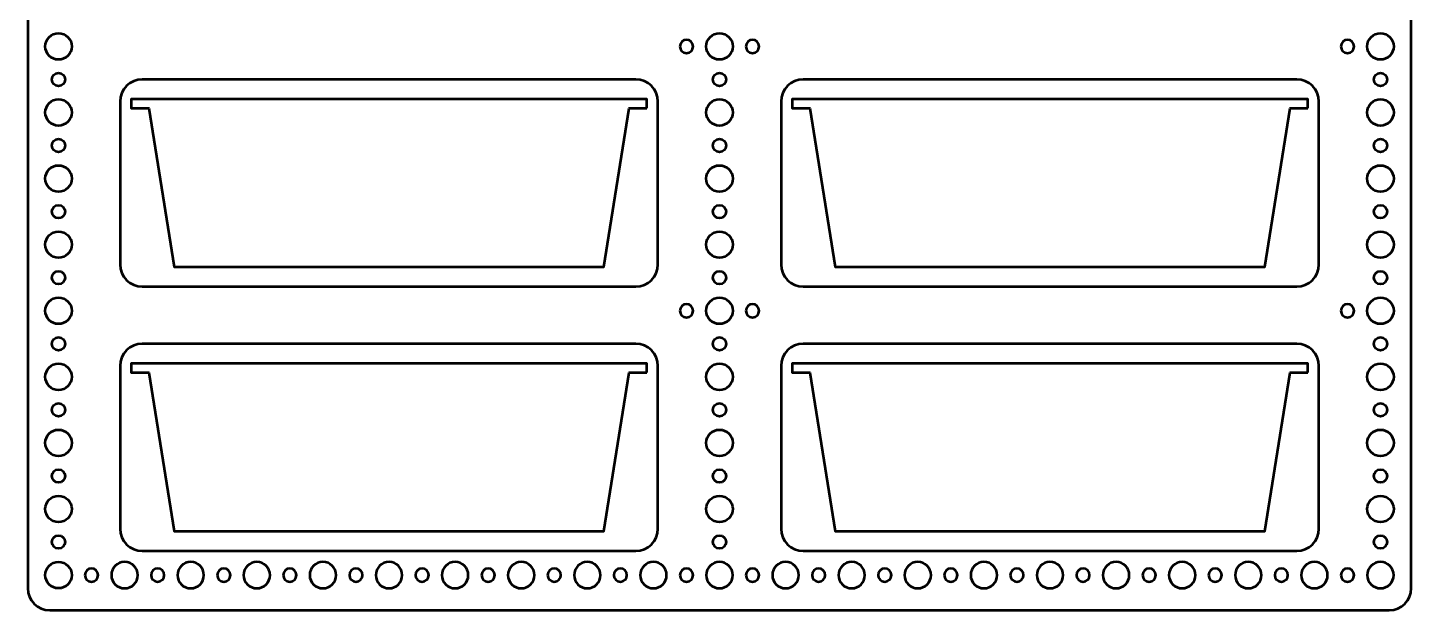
# Model space of a CAD drawing. Header units: centimetres. Extents: x -58 to 58, y -46 to 58.
# Drawn here: x -23.2 to 8.2, y -45.7 to -32.48 of the extents above; entities that cross this region are included whole.
import ezdxf

# ---------------------------------------------------------------- set-up
doc = ezdxf.new("R2010")
doc.units = ezdxf.units.CM
doc.header["$MEASUREMENT"] = 0
doc.layers.add('Layer 1', color=7, linetype='Continuous')

msp = doc.modelspace()

# ---------------------------------------------------------------- linework, layer by layer
at = {"layer": 'Layer 1', "lineweight": 53}
for centre, major_axis in [((-22.49999, -32.90001), (0, 0.30001)), ((-7.49999, -32.90001), (0, 0.30001)), ((7.50001, -32.90001), (0, 0.30001)), ((-22.5, -33.65), (0, 0.15)), ((-7.5, -33.65), (0, 0.15)), ((7.5, -33.65), (0, 0.15)), ((-22.49999, -34.40001), (0, 0.30001)), ((-7.49999, -34.40001), (0, 0.30001)), ((7.50001, -34.40001), (0, 0.30001)), ((-22.5, -35.15), (0, 0.15)), ((-7.5, -35.15), (0, 0.15)), ((7.5, -35.15), (0, 0.15)), ((-22.49999, -35.90001), (0, 0.30001)), ((-7.49999, -35.90001), (0, 0.30001)), ((7.50001, -35.90001), (0, 0.30001)), ((-22.5, -36.65), (0, 0.15)), ((-7.5, -36.65), (0, 0.15)), ((7.5, -36.65), (0, 0.15)), ((-22.49999, -37.40001), (0, 0.30001)), ((-7.49999, -37.40001), (0, 0.30001)), ((7.50001, -37.40001), (0, 0.30001)), ((-22.5, -38.15), (0, 0.15)), ((-7.5, -38.15), (0, 0.15)), ((7.5, -38.15), (0, 0.15)), ((-22.49999, -38.90001), (0, 0.30001)), ((-7.49999, -38.90001), (0, 0.30001)), ((7.50001, -38.90001), (0, 0.30001)), ((-22.5, -39.65), (0, 0.15)), ((-7.5, -39.65), (0, 0.15)), ((7.5, -39.65), (0, 0.15)), ((-22.49999, -40.40001), (0, 0.30001)), ((-7.49999, -40.40001), (0, 0.30001)), ((7.50001, -40.40001), (0, 0.30001)), ((-22.5, -41.15), (0, 0.15)), ((-7.5, -41.15), (0, 0.15)), ((7.5, -41.15), (0, 0.15)), ((-22.49999, -41.90001), (0, 0.30001)), ((-7.49999, -41.90001), (0, 0.30001)), ((7.50001, -41.90001), (0, 0.30001)), ((-22.5, -42.65), (0, 0.15)), ((-7.5, -42.65), (0, 0.15)), ((7.5, -42.65), (0, 0.15)), ((-22.49999, -43.40001), (0, 0.30001)), ((-7.49999, -43.40001), (0, 0.30001)), ((7.50001, -43.40001), (0, 0.30001)), ((-22.5, -44.15), (0, 0.15)), ((-7.5, -44.15), (0, 0.15)), ((7.5, -44.15), (0, 0.15)), ((-22.49999, -44.90001), (0, 0.30001))]:
    msp.add_ellipse(centre, major_axis=major_axis, ratio=1, dxfattribs=at)
for points, knots in [([(-23.2, -45.2), (-23.2, -45.2), (-23.2, -14.8), (-23.2, -14.8), (-23.2, -14.8), (-23.2, -14.52386), (-22.97614, -14.3), (-22.7, -14.3), (-22.7, -14.3), (-22.7, -14.3), (7.7, -14.3), (7.7, -14.3), (7.7, -14.3), (7.97614, -14.3), (8.2, -14.52386), (8.2, -14.8), (8.2, -14.8), (8.2, -14.8), (8.2, -45.2), (8.2, -45.2), (8.2, -45.2), (8.2, -45.47614), (7.97614, -45.7), (7.7, -45.7), (7.7, -45.7), (7.7, -45.7), (-22.7, -45.7), (-22.7, -45.7), (-22.7, -45.7), (-22.97614, -45.7), (-23.2, -45.47614), (-23.2, -45.2)], [0, 0, 0, 0, 0.11111111, 0.11111111, 0.11111111, 0.11111111, 0.22222222, 0.22222222, 0.22222222, 0.22222222, 0.33333333, 0.33333333, 0.33333333, 0.33333333, 0.44444444, 0.44444444, 0.44444444, 0.44444444, 0.55555556, 0.55555556, 0.55555556, 0.55555556, 0.66666667, 0.66666667, 0.66666667, 0.66666667, 0.77777778, 0.77777778, 0.77777778, 0.77777778, 1, 1, 1, 1]), ([(-8.4, -32.9), (-8.4, -32.81716), (-8.33284, -32.75), (-8.25, -32.75), (-8.25, -32.75), (-8.16716, -32.75), (-8.1, -32.81716), (-8.1, -32.9), (-8.1, -32.9), (-8.1, -32.98284), (-8.16716, -33.05), (-8.25, -33.05), (-8.25, -33.05), (-8.33284, -33.05), (-8.4, -32.98284), (-8.4, -32.9)], [0, 0, 0, 0, 0.2, 0.2, 0.2, 0.2, 0.4, 0.4, 0.4, 0.4, 0.6, 0.6, 0.6, 0.6, 1, 1, 1, 1]), ([(-6.9, -32.9), (-6.9, -32.81716), (-6.83284, -32.75), (-6.75, -32.75), (-6.75, -32.75), (-6.66716, -32.75), (-6.6, -32.81716), (-6.6, -32.9), (-6.6, -32.9), (-6.6, -32.98284), (-6.66716, -33.05), (-6.75, -33.05), (-6.75, -33.05), (-6.83284, -33.05), (-6.9, -32.98284), (-6.9, -32.9)], [0, 0, 0, 0, 0.2, 0.2, 0.2, 0.2, 0.4, 0.4, 0.4, 0.4, 0.6, 0.6, 0.6, 0.6, 1, 1, 1, 1]), ([(6.6, -32.9), (6.6, -32.81716), (6.66716, -32.75), (6.75, -32.75), (6.75, -32.75), (6.83284, -32.75), (6.9, -32.81716), (6.9, -32.9), (6.9, -32.9), (6.9, -32.98284), (6.83284, -33.05), (6.75, -33.05), (6.75, -33.05), (6.66716, -33.05), (6.6, -32.98284), (6.6, -32.9)], [0, 0, 0, 0, 0.2, 0.2, 0.2, 0.2, 0.4, 0.4, 0.4, 0.4, 0.6, 0.6, 0.6, 0.6, 1, 1, 1, 1]), ([(-21.1, -37.85), (-21.1, -37.85), (-21.1, -34.15), (-21.1, -34.15), (-21.1, -34.15), (-21.1, -33.87386), (-20.87614, -33.65), (-20.6, -33.65), (-20.6, -33.65), (-20.6, -33.65), (-9.4, -33.65), (-9.4, -33.65), (-9.4, -33.65), (-9.12386, -33.65), (-8.9, -33.87386), (-8.9, -34.15), (-8.9, -34.15), (-8.9, -34.15), (-8.9, -37.85), (-8.9, -37.85), (-8.9, -37.85), (-8.9, -38.12614), (-9.12386, -38.35), (-9.4, -38.35), (-9.4, -38.35), (-9.4, -38.35), (-20.6, -38.35), (-20.6, -38.35), (-20.6, -38.35), (-20.87614, -38.35), (-21.1, -38.12614), (-21.1, -37.85)], [0, 0, 0, 0, 0.11111111, 0.11111111, 0.11111111, 0.11111111, 0.22222222, 0.22222222, 0.22222222, 0.22222222, 0.33333333, 0.33333333, 0.33333333, 0.33333333, 0.44444444, 0.44444444, 0.44444444, 0.44444444, 0.55555556, 0.55555556, 0.55555556, 0.55555556, 0.66666667, 0.66666667, 0.66666667, 0.66666667, 0.77777778, 0.77777778, 0.77777778, 0.77777778, 1, 1, 1, 1]), ([(-6.1, -37.85), (-6.1, -37.85), (-6.1, -34.15), (-6.1, -34.15), (-6.1, -34.15), (-6.1, -33.87386), (-5.87614, -33.65), (-5.6, -33.65), (-5.6, -33.65), (-5.6, -33.65), (5.6, -33.65), (5.6, -33.65), (5.6, -33.65), (5.87614, -33.65), (6.1, -33.87386), (6.1, -34.15), (6.1, -34.15), (6.1, -34.15), (6.1, -37.85), (6.1, -37.85), (6.1, -37.85), (6.1, -38.12614), (5.87614, -38.35), (5.6, -38.35), (5.6, -38.35), (5.6, -38.35), (-5.6, -38.35), (-5.6, -38.35), (-5.6, -38.35), (-5.87614, -38.35), (-6.1, -38.12614), (-6.1, -37.85)], [0, 0, 0, 0, 0.11111111, 0.11111111, 0.11111111, 0.11111111, 0.22222222, 0.22222222, 0.22222222, 0.22222222, 0.33333333, 0.33333333, 0.33333333, 0.33333333, 0.44444444, 0.44444444, 0.44444444, 0.44444444, 0.55555556, 0.55555556, 0.55555556, 0.55555556, 0.66666667, 0.66666667, 0.66666667, 0.66666667, 0.77777778, 0.77777778, 0.77777778, 0.77777778, 1, 1, 1, 1]), ([(-8.4, -38.9), (-8.4, -38.81716), (-8.33284, -38.75), (-8.25, -38.75), (-8.25, -38.75), (-8.16716, -38.75), (-8.1, -38.81716), (-8.1, -38.9), (-8.1, -38.9), (-8.1, -38.98284), (-8.16716, -39.05), (-8.25, -39.05), (-8.25, -39.05), (-8.33284, -39.05), (-8.4, -38.98284), (-8.4, -38.9)], [0, 0, 0, 0, 0.2, 0.2, 0.2, 0.2, 0.4, 0.4, 0.4, 0.4, 0.6, 0.6, 0.6, 0.6, 1, 1, 1, 1]), ([(-6.9, -38.9), (-6.9, -38.81716), (-6.83284, -38.75), (-6.75, -38.75), (-6.75, -38.75), (-6.66716, -38.75), (-6.6, -38.81716), (-6.6, -38.9), (-6.6, -38.9), (-6.6, -38.98284), (-6.66716, -39.05), (-6.75, -39.05), (-6.75, -39.05), (-6.83284, -39.05), (-6.9, -38.98284), (-6.9, -38.9)], [0, 0, 0, 0, 0.2, 0.2, 0.2, 0.2, 0.4, 0.4, 0.4, 0.4, 0.6, 0.6, 0.6, 0.6, 1, 1, 1, 1]), ([(6.6, -38.9), (6.6, -38.81716), (6.66716, -38.75), (6.75, -38.75), (6.75, -38.75), (6.83284, -38.75), (6.9, -38.81716), (6.9, -38.9), (6.9, -38.9), (6.9, -38.98284), (6.83284, -39.05), (6.75, -39.05), (6.75, -39.05), (6.66716, -39.05), (6.6, -38.98284), (6.6, -38.9)], [0, 0, 0, 0, 0.2, 0.2, 0.2, 0.2, 0.4, 0.4, 0.4, 0.4, 0.6, 0.6, 0.6, 0.6, 1, 1, 1, 1]), ([(-21.1, -43.85), (-21.1, -43.85), (-21.1, -40.15), (-21.1, -40.15), (-21.1, -40.15), (-21.1, -39.87386), (-20.87614, -39.65), (-20.6, -39.65), (-20.6, -39.65), (-20.6, -39.65), (-9.4, -39.65), (-9.4, -39.65), (-9.4, -39.65), (-9.12386, -39.65), (-8.9, -39.87386), (-8.9, -40.15), (-8.9, -40.15), (-8.9, -40.15), (-8.9, -43.85), (-8.9, -43.85), (-8.9, -43.85), (-8.9, -44.12614), (-9.12386, -44.35), (-9.4, -44.35), (-9.4, -44.35), (-9.4, -44.35), (-20.6, -44.35), (-20.6, -44.35), (-20.6, -44.35), (-20.87614, -44.35), (-21.1, -44.12614), (-21.1, -43.85)], [0, 0, 0, 0, 0.11111111, 0.11111111, 0.11111111, 0.11111111, 0.22222222, 0.22222222, 0.22222222, 0.22222222, 0.33333333, 0.33333333, 0.33333333, 0.33333333, 0.44444444, 0.44444444, 0.44444444, 0.44444444, 0.55555556, 0.55555556, 0.55555556, 0.55555556, 0.66666667, 0.66666667, 0.66666667, 0.66666667, 0.77777778, 0.77777778, 0.77777778, 0.77777778, 1, 1, 1, 1]), ([(-6.1, -43.85), (-6.1, -43.85), (-6.1, -40.15), (-6.1, -40.15), (-6.1, -40.15), (-6.1, -39.87386), (-5.87614, -39.65), (-5.6, -39.65), (-5.6, -39.65), (-5.6, -39.65), (5.6, -39.65), (5.6, -39.65), (5.6, -39.65), (5.87614, -39.65), (6.1, -39.87386), (6.1, -40.15), (6.1, -40.15), (6.1, -40.15), (6.1, -43.85), (6.1, -43.85), (6.1, -43.85), (6.1, -44.12614), (5.87614, -44.35), (5.6, -44.35), (5.6, -44.35), (5.6, -44.35), (-5.6, -44.35), (-5.6, -44.35), (-5.6, -44.35), (-5.87614, -44.35), (-6.1, -44.12614), (-6.1, -43.85)], [0, 0, 0, 0, 0.11111111, 0.11111111, 0.11111111, 0.11111111, 0.22222222, 0.22222222, 0.22222222, 0.22222222, 0.33333333, 0.33333333, 0.33333333, 0.33333333, 0.44444444, 0.44444444, 0.44444444, 0.44444444, 0.55555556, 0.55555556, 0.55555556, 0.55555556, 0.66666667, 0.66666667, 0.66666667, 0.66666667, 0.77777778, 0.77777778, 0.77777778, 0.77777778, 1, 1, 1, 1]), ([(-21.9, -44.9), (-21.9, -44.81716), (-21.83284, -44.75), (-21.75, -44.75), (-21.75, -44.75), (-21.66716, -44.75), (-21.6, -44.81716), (-21.6, -44.9), (-21.6, -44.9), (-21.6, -44.98284), (-21.66716, -45.05), (-21.75, -45.05), (-21.75, -45.05), (-21.83284, -45.05), (-21.9, -44.98284), (-21.9, -44.9)], [0, 0, 0, 0, 0.2, 0.2, 0.2, 0.2, 0.4, 0.4, 0.4, 0.4, 0.6, 0.6, 0.6, 0.6, 1, 1, 1, 1]), ([(-21.3, -44.9), (-21.3, -44.73431), (-21.16569, -44.6), (-21, -44.6), (-21, -44.6), (-20.83431, -44.6), (-20.7, -44.73431), (-20.7, -44.9), (-20.7, -44.9), (-20.7, -45.06569), (-20.83431, -45.2), (-21, -45.2), (-21, -45.2), (-21.16569, -45.2), (-21.3, -45.06569), (-21.3, -44.9)], [0, 0, 0, 0, 0.2, 0.2, 0.2, 0.2, 0.4, 0.4, 0.4, 0.4, 0.6, 0.6, 0.6, 0.6, 1, 1, 1, 1]), ([(-20.4, -44.9), (-20.4, -44.81716), (-20.33284, -44.75), (-20.25, -44.75), (-20.25, -44.75), (-20.16716, -44.75), (-20.1, -44.81716), (-20.1, -44.9), (-20.1, -44.9), (-20.1, -44.98284), (-20.16716, -45.05), (-20.25, -45.05), (-20.25, -45.05), (-20.33284, -45.05), (-20.4, -44.98284), (-20.4, -44.9)], [0, 0, 0, 0, 0.2, 0.2, 0.2, 0.2, 0.4, 0.4, 0.4, 0.4, 0.6, 0.6, 0.6, 0.6, 1, 1, 1, 1]), ([(-19.8, -44.9), (-19.8, -44.73431), (-19.66569, -44.6), (-19.5, -44.6), (-19.5, -44.6), (-19.33431, -44.6), (-19.2, -44.73431), (-19.2, -44.9), (-19.2, -44.9), (-19.2, -45.06569), (-19.33431, -45.2), (-19.5, -45.2), (-19.5, -45.2), (-19.66569, -45.2), (-19.8, -45.06569), (-19.8, -44.9)], [0, 0, 0, 0, 0.2, 0.2, 0.2, 0.2, 0.4, 0.4, 0.4, 0.4, 0.6, 0.6, 0.6, 0.6, 1, 1, 1, 1]), ([(-18.9, -44.9), (-18.9, -44.81716), (-18.83284, -44.75), (-18.75, -44.75), (-18.75, -44.75), (-18.66716, -44.75), (-18.6, -44.81716), (-18.6, -44.9), (-18.6, -44.9), (-18.6, -44.98284), (-18.66716, -45.05), (-18.75, -45.05), (-18.75, -45.05), (-18.83284, -45.05), (-18.9, -44.98284), (-18.9, -44.9)], [0, 0, 0, 0, 0.2, 0.2, 0.2, 0.2, 0.4, 0.4, 0.4, 0.4, 0.6, 0.6, 0.6, 0.6, 1, 1, 1, 1]), ([(-18.3, -44.9), (-18.3, -44.73431), (-18.16569, -44.6), (-18, -44.6), (-18, -44.6), (-17.83431, -44.6), (-17.7, -44.73431), (-17.7, -44.9), (-17.7, -44.9), (-17.7, -45.06569), (-17.83431, -45.2), (-18, -45.2), (-18, -45.2), (-18.16569, -45.2), (-18.3, -45.06569), (-18.3, -44.9)], [0, 0, 0, 0, 0.2, 0.2, 0.2, 0.2, 0.4, 0.4, 0.4, 0.4, 0.6, 0.6, 0.6, 0.6, 1, 1, 1, 1]), ([(-17.4, -44.9), (-17.4, -44.81716), (-17.33284, -44.75), (-17.25, -44.75), (-17.25, -44.75), (-17.16716, -44.75), (-17.1, -44.81716), (-17.1, -44.9), (-17.1, -44.9), (-17.1, -44.98284), (-17.16716, -45.05), (-17.25, -45.05), (-17.25, -45.05), (-17.33284, -45.05), (-17.4, -44.98284), (-17.4, -44.9)], [0, 0, 0, 0, 0.2, 0.2, 0.2, 0.2, 0.4, 0.4, 0.4, 0.4, 0.6, 0.6, 0.6, 0.6, 1, 1, 1, 1]), ([(-16.8, -44.9), (-16.8, -44.73431), (-16.66569, -44.6), (-16.5, -44.6), (-16.5, -44.6), (-16.33431, -44.6), (-16.2, -44.73431), (-16.2, -44.9), (-16.2, -44.9), (-16.2, -45.06569), (-16.33431, -45.2), (-16.5, -45.2), (-16.5, -45.2), (-16.66569, -45.2), (-16.8, -45.06569), (-16.8, -44.9)], [0, 0, 0, 0, 0.2, 0.2, 0.2, 0.2, 0.4, 0.4, 0.4, 0.4, 0.6, 0.6, 0.6, 0.6, 1, 1, 1, 1]), ([(-15.9, -44.9), (-15.9, -44.81716), (-15.83284, -44.75), (-15.75, -44.75), (-15.75, -44.75), (-15.66716, -44.75), (-15.6, -44.81716), (-15.6, -44.9), (-15.6, -44.9), (-15.6, -44.98284), (-15.66716, -45.05), (-15.75, -45.05), (-15.75, -45.05), (-15.83284, -45.05), (-15.9, -44.98284), (-15.9, -44.9)], [0, 0, 0, 0, 0.2, 0.2, 0.2, 0.2, 0.4, 0.4, 0.4, 0.4, 0.6, 0.6, 0.6, 0.6, 1, 1, 1, 1]), ([(-15.3, -44.9), (-15.3, -44.73431), (-15.16569, -44.6), (-15, -44.6), (-15, -44.6), (-14.83431, -44.6), (-14.7, -44.73431), (-14.7, -44.9), (-14.7, -44.9), (-14.7, -45.06569), (-14.83431, -45.2), (-15, -45.2), (-15, -45.2), (-15.16569, -45.2), (-15.3, -45.06569), (-15.3, -44.9)], [0, 0, 0, 0, 0.2, 0.2, 0.2, 0.2, 0.4, 0.4, 0.4, 0.4, 0.6, 0.6, 0.6, 0.6, 1, 1, 1, 1]), ([(-14.4, -44.9), (-14.4, -44.81716), (-14.33284, -44.75), (-14.25, -44.75), (-14.25, -44.75), (-14.16716, -44.75), (-14.1, -44.81716), (-14.1, -44.9), (-14.1, -44.9), (-14.1, -44.98284), (-14.16716, -45.05), (-14.25, -45.05), (-14.25, -45.05), (-14.33284, -45.05), (-14.4, -44.98284), (-14.4, -44.9)], [0, 0, 0, 0, 0.2, 0.2, 0.2, 0.2, 0.4, 0.4, 0.4, 0.4, 0.6, 0.6, 0.6, 0.6, 1, 1, 1, 1]), ([(-13.8, -44.9), (-13.8, -44.73431), (-13.66569, -44.6), (-13.5, -44.6), (-13.5, -44.6), (-13.33431, -44.6), (-13.2, -44.73431), (-13.2, -44.9), (-13.2, -44.9), (-13.2, -45.06569), (-13.33431, -45.2), (-13.5, -45.2), (-13.5, -45.2), (-13.66569, -45.2), (-13.8, -45.06569), (-13.8, -44.9)], [0, 0, 0, 0, 0.2, 0.2, 0.2, 0.2, 0.4, 0.4, 0.4, 0.4, 0.6, 0.6, 0.6, 0.6, 1, 1, 1, 1]), ([(-12.9, -44.9), (-12.9, -44.81716), (-12.83284, -44.75), (-12.75, -44.75), (-12.75, -44.75), (-12.66716, -44.75), (-12.6, -44.81716), (-12.6, -44.9), (-12.6, -44.9), (-12.6, -44.98284), (-12.66716, -45.05), (-12.75, -45.05), (-12.75, -45.05), (-12.83284, -45.05), (-12.9, -44.98284), (-12.9, -44.9)], [0, 0, 0, 0, 0.2, 0.2, 0.2, 0.2, 0.4, 0.4, 0.4, 0.4, 0.6, 0.6, 0.6, 0.6, 1, 1, 1, 1]), ([(-12.3, -44.9), (-12.3, -44.73431), (-12.16569, -44.6), (-12, -44.6), (-12, -44.6), (-11.83431, -44.6), (-11.7, -44.73431), (-11.7, -44.9), (-11.7, -44.9), (-11.7, -45.06569), (-11.83431, -45.2), (-12, -45.2), (-12, -45.2), (-12.16569, -45.2), (-12.3, -45.06569), (-12.3, -44.9)], [0, 0, 0, 0, 0.2, 0.2, 0.2, 0.2, 0.4, 0.4, 0.4, 0.4, 0.6, 0.6, 0.6, 0.6, 1, 1, 1, 1]), ([(-11.4, -44.9), (-11.4, -44.81716), (-11.33284, -44.75), (-11.25, -44.75), (-11.25, -44.75), (-11.16716, -44.75), (-11.1, -44.81716), (-11.1, -44.9), (-11.1, -44.9), (-11.1, -44.98284), (-11.16716, -45.05), (-11.25, -45.05), (-11.25, -45.05), (-11.33284, -45.05), (-11.4, -44.98284), (-11.4, -44.9)], [0, 0, 0, 0, 0.2, 0.2, 0.2, 0.2, 0.4, 0.4, 0.4, 0.4, 0.6, 0.6, 0.6, 0.6, 1, 1, 1, 1]), ([(-10.8, -44.9), (-10.8, -44.73431), (-10.66569, -44.6), (-10.5, -44.6), (-10.5, -44.6), (-10.33431, -44.6), (-10.2, -44.73431), (-10.2, -44.9), (-10.2, -44.9), (-10.2, -45.06569), (-10.33431, -45.2), (-10.5, -45.2), (-10.5, -45.2), (-10.66569, -45.2), (-10.8, -45.06569), (-10.8, -44.9)], [0, 0, 0, 0, 0.2, 0.2, 0.2, 0.2, 0.4, 0.4, 0.4, 0.4, 0.6, 0.6, 0.6, 0.6, 1, 1, 1, 1]), ([(-9.9, -44.9), (-9.9, -44.81716), (-9.83284, -44.75), (-9.75, -44.75), (-9.75, -44.75), (-9.66716, -44.75), (-9.6, -44.81716), (-9.6, -44.9), (-9.6, -44.9), (-9.6, -44.98284), (-9.66716, -45.05), (-9.75, -45.05), (-9.75, -45.05), (-9.83284, -45.05), (-9.9, -44.98284), (-9.9, -44.9)], [0, 0, 0, 0, 0.2, 0.2, 0.2, 0.2, 0.4, 0.4, 0.4, 0.4, 0.6, 0.6, 0.6, 0.6, 1, 1, 1, 1]), ([(-9.3, -44.9), (-9.3, -44.73431), (-9.16569, -44.6), (-9, -44.6), (-9, -44.6), (-8.83431, -44.6), (-8.7, -44.73431), (-8.7, -44.9), (-8.7, -44.9), (-8.7, -45.06569), (-8.83431, -45.2), (-9, -45.2), (-9, -45.2), (-9.16569, -45.2), (-9.3, -45.06569), (-9.3, -44.9)], [0, 0, 0, 0, 0.2, 0.2, 0.2, 0.2, 0.4, 0.4, 0.4, 0.4, 0.6, 0.6, 0.6, 0.6, 1, 1, 1, 1]), ([(-8.4, -44.9), (-8.4, -44.81716), (-8.33284, -44.75), (-8.25, -44.75), (-8.25, -44.75), (-8.16716, -44.75), (-8.1, -44.81716), (-8.1, -44.9), (-8.1, -44.9), (-8.1, -44.98284), (-8.16716, -45.05), (-8.25, -45.05), (-8.25, -45.05), (-8.33284, -45.05), (-8.4, -44.98284), (-8.4, -44.9)], [0, 0, 0, 0, 0.2, 0.2, 0.2, 0.2, 0.4, 0.4, 0.4, 0.4, 0.6, 0.6, 0.6, 0.6, 1, 1, 1, 1]), ([(-7.8, -44.9), (-7.8, -44.73431), (-7.66569, -44.6), (-7.5, -44.6), (-7.5, -44.6), (-7.33431, -44.6), (-7.2, -44.73431), (-7.2, -44.9), (-7.2, -44.9), (-7.2, -45.06569), (-7.33431, -45.2), (-7.5, -45.2), (-7.5, -45.2), (-7.66569, -45.2), (-7.8, -45.06569), (-7.8, -44.9)], [0, 0, 0, 0, 0.2, 0.2, 0.2, 0.2, 0.4, 0.4, 0.4, 0.4, 0.6, 0.6, 0.6, 0.6, 1, 1, 1, 1]), ([(-6.9, -44.9), (-6.9, -44.81716), (-6.83284, -44.75), (-6.75, -44.75), (-6.75, -44.75), (-6.66716, -44.75), (-6.6, -44.81716), (-6.6, -44.9), (-6.6, -44.9), (-6.6, -44.98284), (-6.66716, -45.05), (-6.75, -45.05), (-6.75, -45.05), (-6.83284, -45.05), (-6.9, -44.98284), (-6.9, -44.9)], [0, 0, 0, 0, 0.2, 0.2, 0.2, 0.2, 0.4, 0.4, 0.4, 0.4, 0.6, 0.6, 0.6, 0.6, 1, 1, 1, 1]), ([(-6.3, -44.9), (-6.3, -44.73431), (-6.16569, -44.6), (-6, -44.6), (-6, -44.6), (-5.83431, -44.6), (-5.7, -44.73431), (-5.7, -44.9), (-5.7, -44.9), (-5.7, -45.06569), (-5.83431, -45.2), (-6, -45.2), (-6, -45.2), (-6.16569, -45.2), (-6.3, -45.06569), (-6.3, -44.9)], [0, 0, 0, 0, 0.2, 0.2, 0.2, 0.2, 0.4, 0.4, 0.4, 0.4, 0.6, 0.6, 0.6, 0.6, 1, 1, 1, 1]), ([(-5.4, -44.9), (-5.4, -44.81716), (-5.33284, -44.75), (-5.25, -44.75), (-5.25, -44.75), (-5.16716, -44.75), (-5.1, -44.81716), (-5.1, -44.9), (-5.1, -44.9), (-5.1, -44.98284), (-5.16716, -45.05), (-5.25, -45.05), (-5.25, -45.05), (-5.33284, -45.05), (-5.4, -44.98284), (-5.4, -44.9)], [0, 0, 0, 0, 0.2, 0.2, 0.2, 0.2, 0.4, 0.4, 0.4, 0.4, 0.6, 0.6, 0.6, 0.6, 1, 1, 1, 1]), ([(-4.8, -44.9), (-4.8, -44.73431), (-4.66569, -44.6), (-4.5, -44.6), (-4.5, -44.6), (-4.33431, -44.6), (-4.2, -44.73431), (-4.2, -44.9), (-4.2, -44.9), (-4.2, -45.06569), (-4.33431, -45.2), (-4.5, -45.2), (-4.5, -45.2), (-4.66569, -45.2), (-4.8, -45.06569), (-4.8, -44.9)], [0, 0, 0, 0, 0.2, 0.2, 0.2, 0.2, 0.4, 0.4, 0.4, 0.4, 0.6, 0.6, 0.6, 0.6, 1, 1, 1, 1]), ([(-3.9, -44.9), (-3.9, -44.81716), (-3.83284, -44.75), (-3.75, -44.75), (-3.75, -44.75), (-3.66716, -44.75), (-3.6, -44.81716), (-3.6, -44.9), (-3.6, -44.9), (-3.6, -44.98284), (-3.66716, -45.05), (-3.75, -45.05), (-3.75, -45.05), (-3.83284, -45.05), (-3.9, -44.98284), (-3.9, -44.9)], [0, 0, 0, 0, 0.2, 0.2, 0.2, 0.2, 0.4, 0.4, 0.4, 0.4, 0.6, 0.6, 0.6, 0.6, 1, 1, 1, 1]), ([(-3.3, -44.9), (-3.3, -44.73431), (-3.16569, -44.6), (-3, -44.6), (-3, -44.6), (-2.83431, -44.6), (-2.7, -44.73431), (-2.7, -44.9), (-2.7, -44.9), (-2.7, -45.06569), (-2.83431, -45.2), (-3, -45.2), (-3, -45.2), (-3.16569, -45.2), (-3.3, -45.06569), (-3.3, -44.9)], [0, 0, 0, 0, 0.2, 0.2, 0.2, 0.2, 0.4, 0.4, 0.4, 0.4, 0.6, 0.6, 0.6, 0.6, 1, 1, 1, 1]), ([(-2.4, -44.9), (-2.4, -44.81716), (-2.33284, -44.75), (-2.25, -44.75), (-2.25, -44.75), (-2.16716, -44.75), (-2.1, -44.81716), (-2.1, -44.9), (-2.1, -44.9), (-2.1, -44.98284), (-2.16716, -45.05), (-2.25, -45.05), (-2.25, -45.05), (-2.33284, -45.05), (-2.4, -44.98284), (-2.4, -44.9)], [0, 0, 0, 0, 0.2, 0.2, 0.2, 0.2, 0.4, 0.4, 0.4, 0.4, 0.6, 0.6, 0.6, 0.6, 1, 1, 1, 1]), ([(-1.8, -44.9), (-1.8, -44.73431), (-1.66569, -44.6), (-1.5, -44.6), (-1.5, -44.6), (-1.33431, -44.6), (-1.2, -44.73431), (-1.2, -44.9), (-1.2, -44.9), (-1.2, -45.06569), (-1.33431, -45.2), (-1.5, -45.2), (-1.5, -45.2), (-1.66569, -45.2), (-1.8, -45.06569), (-1.8, -44.9)], [0, 0, 0, 0, 0.2, 0.2, 0.2, 0.2, 0.4, 0.4, 0.4, 0.4, 0.6, 0.6, 0.6, 0.6, 1, 1, 1, 1]), ([(-0.9, -44.9), (-0.9, -44.81716), (-0.83284, -44.75), (-0.75, -44.75), (-0.75, -44.75), (-0.66716, -44.75), (-0.6, -44.81716), (-0.6, -44.9), (-0.6, -44.9), (-0.6, -44.98284), (-0.66716, -45.05), (-0.75, -45.05), (-0.75, -45.05), (-0.83284, -45.05), (-0.9, -44.98284), (-0.9, -44.9)], [0, 0, 0, 0, 0.2, 0.2, 0.2, 0.2, 0.4, 0.4, 0.4, 0.4, 0.6, 0.6, 0.6, 0.6, 1, 1, 1, 1]), ([(-0.3, -44.9), (-0.3, -44.73431), (-0.16569, -44.6), (0, -44.6), (0, -44.6), (0.16569, -44.6), (0.3, -44.73431), (0.3, -44.9), (0.3, -44.9), (0.3, -45.06569), (0.16569, -45.2), (0, -45.2), (0, -45.2), (-0.16569, -45.2), (-0.3, -45.06569), (-0.3, -44.9)], [0, 0, 0, 0, 0.2, 0.2, 0.2, 0.2, 0.4, 0.4, 0.4, 0.4, 0.6, 0.6, 0.6, 0.6, 1, 1, 1, 1]), ([(0.6, -44.9), (0.6, -44.81716), (0.66716, -44.75), (0.75, -44.75), (0.75, -44.75), (0.83284, -44.75), (0.9, -44.81716), (0.9, -44.9), (0.9, -44.9), (0.9, -44.98284), (0.83284, -45.05), (0.75, -45.05), (0.75, -45.05), (0.66716, -45.05), (0.6, -44.98284), (0.6, -44.9)], [0, 0, 0, 0, 0.2, 0.2, 0.2, 0.2, 0.4, 0.4, 0.4, 0.4, 0.6, 0.6, 0.6, 0.6, 1, 1, 1, 1]), ([(1.2, -44.9), (1.2, -44.73431), (1.33431, -44.6), (1.5, -44.6), (1.5, -44.6), (1.66569, -44.6), (1.8, -44.73431), (1.8, -44.9), (1.8, -44.9), (1.8, -45.06569), (1.66569, -45.2), (1.5, -45.2), (1.5, -45.2), (1.33431, -45.2), (1.2, -45.06569), (1.2, -44.9)], [0, 0, 0, 0, 0.2, 0.2, 0.2, 0.2, 0.4, 0.4, 0.4, 0.4, 0.6, 0.6, 0.6, 0.6, 1, 1, 1, 1]), ([(2.1, -44.9), (2.1, -44.81716), (2.16716, -44.75), (2.25, -44.75), (2.25, -44.75), (2.33284, -44.75), (2.4, -44.81716), (2.4, -44.9), (2.4, -44.9), (2.4, -44.98284), (2.33284, -45.05), (2.25, -45.05), (2.25, -45.05), (2.16716, -45.05), (2.1, -44.98284), (2.1, -44.9)], [0, 0, 0, 0, 0.2, 0.2, 0.2, 0.2, 0.4, 0.4, 0.4, 0.4, 0.6, 0.6, 0.6, 0.6, 1, 1, 1, 1]), ([(2.7, -44.9), (2.7, -44.73431), (2.83431, -44.6), (3, -44.6), (3, -44.6), (3.16569, -44.6), (3.3, -44.73431), (3.3, -44.9), (3.3, -44.9), (3.3, -45.06569), (3.16569, -45.2), (3, -45.2), (3, -45.2), (2.83431, -45.2), (2.7, -45.06569), (2.7, -44.9)], [0, 0, 0, 0, 0.2, 0.2, 0.2, 0.2, 0.4, 0.4, 0.4, 0.4, 0.6, 0.6, 0.6, 0.6, 1, 1, 1, 1]), ([(3.6, -44.9), (3.6, -44.81716), (3.66716, -44.75), (3.75, -44.75), (3.75, -44.75), (3.83284, -44.75), (3.9, -44.81716), (3.9, -44.9), (3.9, -44.9), (3.9, -44.98284), (3.83284, -45.05), (3.75, -45.05), (3.75, -45.05), (3.66716, -45.05), (3.6, -44.98284), (3.6, -44.9)], [0, 0, 0, 0, 0.2, 0.2, 0.2, 0.2, 0.4, 0.4, 0.4, 0.4, 0.6, 0.6, 0.6, 0.6, 1, 1, 1, 1]), ([(4.2, -44.9), (4.2, -44.73431), (4.33431, -44.6), (4.5, -44.6), (4.5, -44.6), (4.66569, -44.6), (4.8, -44.73431), (4.8, -44.9), (4.8, -44.9), (4.8, -45.06569), (4.66569, -45.2), (4.5, -45.2), (4.5, -45.2), (4.33431, -45.2), (4.2, -45.06569), (4.2, -44.9)], [0, 0, 0, 0, 0.2, 0.2, 0.2, 0.2, 0.4, 0.4, 0.4, 0.4, 0.6, 0.6, 0.6, 0.6, 1, 1, 1, 1]), ([(5.1, -44.9), (5.1, -44.81716), (5.16716, -44.75), (5.25, -44.75), (5.25, -44.75), (5.33284, -44.75), (5.4, -44.81716), (5.4, -44.9), (5.4, -44.9), (5.4, -44.98284), (5.33284, -45.05), (5.25, -45.05), (5.25, -45.05), (5.16716, -45.05), (5.1, -44.98284), (5.1, -44.9)], [0, 0, 0, 0, 0.2, 0.2, 0.2, 0.2, 0.4, 0.4, 0.4, 0.4, 0.6, 0.6, 0.6, 0.6, 1, 1, 1, 1]), ([(5.7, -44.9), (5.7, -44.73431), (5.83431, -44.6), (6, -44.6), (6, -44.6), (6.16569, -44.6), (6.3, -44.73431), (6.3, -44.9), (6.3, -44.9), (6.3, -45.06569), (6.16569, -45.2), (6, -45.2), (6, -45.2), (5.83431, -45.2), (5.7, -45.06569), (5.7, -44.9)], [0, 0, 0, 0, 0.2, 0.2, 0.2, 0.2, 0.4, 0.4, 0.4, 0.4, 0.6, 0.6, 0.6, 0.6, 1, 1, 1, 1]), ([(6.6, -44.9), (6.6, -44.81716), (6.66716, -44.75), (6.75, -44.75), (6.75, -44.75), (6.83284, -44.75), (6.9, -44.81716), (6.9, -44.9), (6.9, -44.9), (6.9, -44.98284), (6.83284, -45.05), (6.75, -45.05), (6.75, -45.05), (6.66716, -45.05), (6.6, -44.98284), (6.6, -44.9)], [0, 0, 0, 0, 0.2, 0.2, 0.2, 0.2, 0.4, 0.4, 0.4, 0.4, 0.6, 0.6, 0.6, 0.6, 1, 1, 1, 1]), ([(7.2, -44.9), (7.2, -44.73431), (7.33431, -44.6), (7.5, -44.6), (7.5, -44.6), (7.66569, -44.6), (7.8, -44.73431), (7.8, -44.9), (7.8, -44.9), (7.8, -45.06569), (7.66569, -45.2), (7.5, -45.2), (7.5, -45.2), (7.33431, -45.2), (7.2, -45.06569), (7.2, -44.9)], [0, 0, 0, 0, 0.2, 0.2, 0.2, 0.2, 0.4, 0.4, 0.4, 0.4, 0.6, 0.6, 0.6, 0.6, 1, 1, 1, 1])]:
    msp.add_open_spline(points, degree=3, knots=knots, dxfattribs=at)
at = {"layer": 'Layer 1', "color": 4, "lineweight": 53}
for points in [[(-9.15, -34.3), (-9.15, -34.3), (-9.55, -34.3), (-9.55, -34.3), (-9.55, -34.3), (-9.55, -34.3), (-10.12143, -37.9), (-10.12143, -37.9), (-10.12143, -37.9), (-10.12143, -37.9), (-19.87857, -37.9), (-19.87857, -37.9), (-19.87857, -37.9), (-19.87857, -37.9), (-20.45, -34.3), (-20.45, -34.3), (-20.45, -34.3), (-20.45, -34.3), (-20.85, -34.3), (-20.85, -34.3), (-20.85, -34.3), (-20.85, -34.3), (-20.85, -34.1), (-20.85, -34.1), (-20.85, -34.1), (-20.85, -34.1), (-9.15, -34.1), (-9.15, -34.1), (-9.15, -34.1), (-9.15, -34.1), (-9.15, -34.3), (-9.15, -34.3)], [(5.85, -34.3), (5.85, -34.3), (5.45, -34.3), (5.45, -34.3), (5.45, -34.3), (5.45, -34.3), (4.87857, -37.9), (4.87857, -37.9), (4.87857, -37.9), (4.87857, -37.9), (-4.87857, -37.9), (-4.87857, -37.9), (-4.87857, -37.9), (-4.87857, -37.9), (-5.45, -34.3), (-5.45, -34.3), (-5.45, -34.3), (-5.45, -34.3), (-5.85, -34.3), (-5.85, -34.3), (-5.85, -34.3), (-5.85, -34.3), (-5.85, -34.1), (-5.85, -34.1), (-5.85, -34.1), (-5.85, -34.1), (5.85, -34.1), (5.85, -34.1), (5.85, -34.1), (5.85, -34.1), (5.85, -34.3), (5.85, -34.3)], [(-9.15, -40.3), (-9.15, -40.3), (-9.55, -40.3), (-9.55, -40.3), (-9.55, -40.3), (-9.55, -40.3), (-10.12143, -43.9), (-10.12143, -43.9), (-10.12143, -43.9), (-10.12143, -43.9), (-19.87857, -43.9), (-19.87857, -43.9), (-19.87857, -43.9), (-19.87857, -43.9), (-20.45, -40.3), (-20.45, -40.3), (-20.45, -40.3), (-20.45, -40.3), (-20.85, -40.3), (-20.85, -40.3), (-20.85, -40.3), (-20.85, -40.3), (-20.85, -40.1), (-20.85, -40.1), (-20.85, -40.1), (-20.85, -40.1), (-9.15, -40.1), (-9.15, -40.1), (-9.15, -40.1), (-9.15, -40.1), (-9.15, -40.3), (-9.15, -40.3)], [(5.85, -40.3), (5.85, -40.3), (5.45, -40.3), (5.45, -40.3), (5.45, -40.3), (5.45, -40.3), (4.87857, -43.9), (4.87857, -43.9), (4.87857, -43.9), (4.87857, -43.9), (-4.87857, -43.9), (-4.87857, -43.9), (-4.87857, -43.9), (-4.87857, -43.9), (-5.45, -40.3), (-5.45, -40.3), (-5.45, -40.3), (-5.45, -40.3), (-5.85, -40.3), (-5.85, -40.3), (-5.85, -40.3), (-5.85, -40.3), (-5.85, -40.1), (-5.85, -40.1), (-5.85, -40.1), (-5.85, -40.1), (5.85, -40.1), (5.85, -40.1), (5.85, -40.1), (5.85, -40.1), (5.85, -40.3), (5.85, -40.3)]]:
    msp.add_open_spline(points, degree=3, knots=[0, 0, 0, 0, 0.11111111, 0.11111111, 0.11111111, 0.11111111, 0.22222222, 0.22222222, 0.22222222, 0.22222222, 0.33333333, 0.33333333, 0.33333333, 0.33333333, 0.44444444, 0.44444444, 0.44444444, 0.44444444, 0.55555556, 0.55555556, 0.55555556, 0.55555556, 0.66666667, 0.66666667, 0.66666667, 0.66666667, 0.77777778, 0.77777778, 0.77777778, 0.77777778, 1, 1, 1, 1], dxfattribs=at)

doc.saveas('drawing.dxf')
